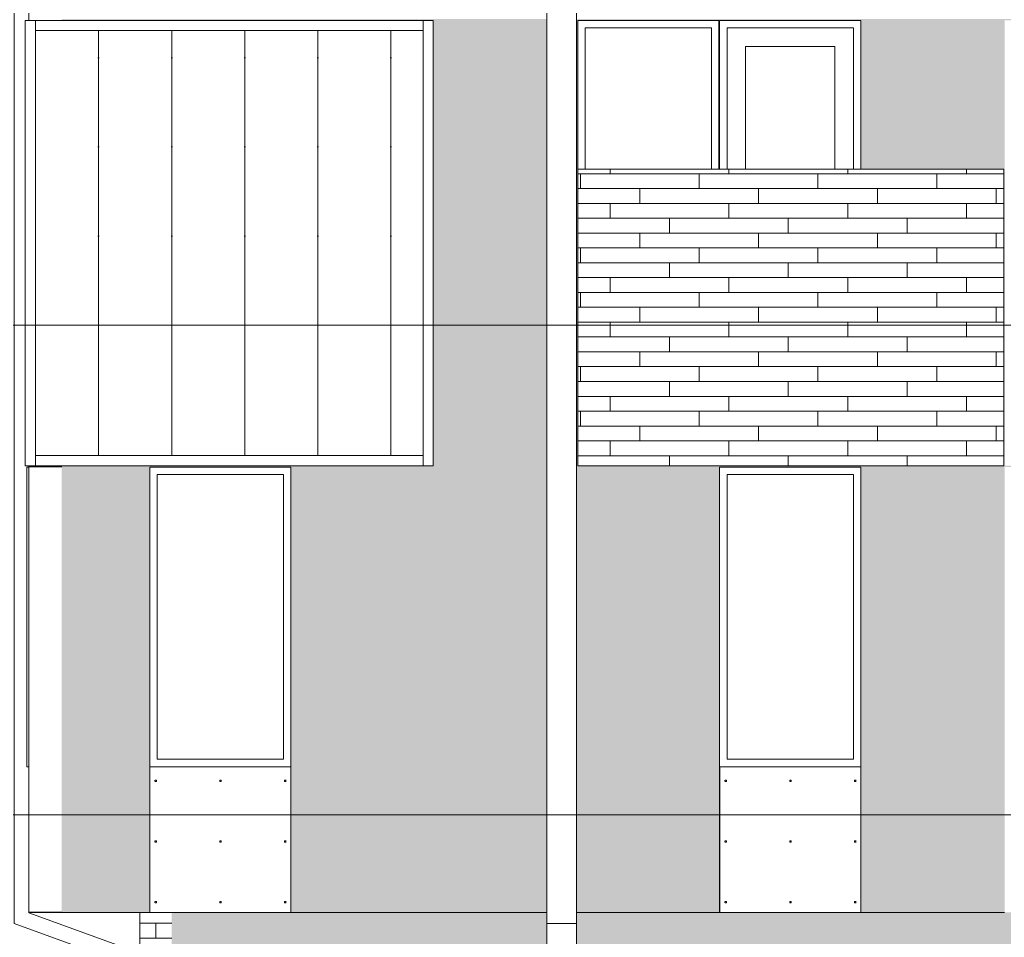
# Model space of a CAD drawing. Header units: inches. Extents: x -4169 to 1533, y -251 to 585.
# Drawn here: x -3863.2 to -3597.8, y 99 to 346.3 of the extents above; entities that cross this region are included whole.
import ezdxf

# ---------------------------------------------------------------- set-up
doc = ezdxf.new("R2010")
doc.units = ezdxf.units.IN
doc.header["$MEASUREMENT"] = 0
doc.linetypes.add('Grid Line 1_2_', pattern=[0.875, 0.5, -0.125, 0.125, -0.125])
for name, color, linetype, lineweight in [('0-1', 7, 'Continuous', 5), ('A-FLOR-LEVL-1', 51, 'Grid Line 1_2_', 9), ('A-GENM', 5, 'Continuous', 9), ('A-GLAZ-CWMG', 51, 'Continuous', 9), ('A-WALL', 113, 'Continuous', 13), ('A-WALL-PATT-1', 111, 'Continuous', 9)]:
    doc.layers.add(name, color=color, linetype=linetype, lineweight=lineweight)
pattern_1 = [(0, (-3865.17, 108.3), (-38.4, 120.375), [0.392, -38.007]), (0, (-3865.17, 108.7), (-38.4, 120.375), [0.392, -38.007]), (0, (-3865.17, 124.66), (-38.4, 120.375), [0.392, -38.007]), (0, (-3865.17, 125.05), (-38.4, 120.375), [0.392, -38.007]), (0, (-3865.17, 141.02), (-38.4, 120.375), [0.392, -38.007]), (0, (-3865.17, 141.41), (-38.4, 120.375), [0.392, -38.007]), (0, (-3865.17, 157.38), (-38.4, 120.375), [0.392, -38.007]), (0, (-3865.17, 157.77), (-38.4, 120.375), [0.392, -38.007]), (0, (-3865.17, 173.73), (-38.4, 120.375), [0.392, -38.007]), (0, (-3865.17, 174.12), (-38.4, 120.375), [0.392, -38.007]), (0, (-3865.17, 190.09), (-38.4, 120.375), [0.392, -38.007]), (0, (-3865.17, 190.48), (-38.4, 120.375), [0.392, -38.007]), (0, (-3865.17, 206.45), (-38.4, 120.375), [0.392, -38.007]), (0, (-3865.17, 206.84), (-38.4, 120.375), [0.392, -38.007]), (0, (-3865.17, 222.8), (-38.4, 120.375), [0.392, -38.007]), (0, (-3865.17, 223.2), (-38.4, 120.375), [0.392, -38.007]), (0, (-3847.72, 108.3), (-38.4, 120.375), [0.392, -38.007]), (0, (-3847.72, 108.7), (-38.4, 120.375), [0.392, -38.007]), (0, (-3847.72, 124.66), (-38.4, 120.375), [0.392, -38.007]), (0, (-3847.72, 125.05), (-38.4, 120.375), [0.392, -38.007]), (0, (-3847.72, 141.02), (-38.4, 120.375), [0.392, -38.007]), (0, (-3847.72, 141.41), (-38.4, 120.375), [0.392, -38.007]), (0, (-3847.72, 157.38), (-38.4, 120.375), [0.392, -38.007]), (0, (-3847.72, 157.77), (-38.4, 120.375), [0.392, -38.007]), (0, (-3847.72, 173.73), (-38.4, 120.375), [0.392, -38.007]), (0, (-3847.72, 174.12), (-38.4, 120.375), [0.392, -38.007]), (0, (-3847.72, 190.09), (-38.4, 120.375), [0.392, -38.007]), (0, (-3847.72, 190.48), (-38.4, 120.375), [0.392, -38.007]), (0, (-3847.72, 206.45), (-38.4, 120.375), [0.392, -38.007]), (0, (-3847.72, 206.84), (-38.4, 120.375), [0.392, -38.007]), (0, (-3847.72, 222.8), (-38.4, 120.375), [0.392, -38.007]), (0, (-3847.72, 223.2), (-38.4, 120.375), [0.392, -38.007]), (0, (-3830.27, 108.3), (-38.4, 120.375), [0.392, -38.007]), (0, (-3830.27, 108.7), (-38.4, 120.375), [0.392, -38.007]), (0, (-3830.27, 124.66), (-38.4, 120.375), [0.392, -38.007]), (0, (-3830.27, 125.05), (-38.4, 120.375), [0.392, -38.007]), (0, (-3830.27, 141.02), (-38.4, 120.375), [0.392, -38.007]), (0, (-3830.27, 141.41), (-38.4, 120.375), [0.392, -38.007]), (0, (-3830.27, 157.38), (-38.4, 120.375), [0.392, -38.007]), (0, (-3830.27, 157.77), (-38.4, 120.375), [0.392, -38.007]), (0, (-3830.27, 173.73), (-38.4, 120.375), [0.392, -38.007]), (0, (-3830.27, 174.12), (-38.4, 120.375), [0.392, -38.007]), (0, (-3830.27, 190.09), (-38.4, 120.375), [0.392, -38.007]), (0, (-3830.27, 190.48), (-38.4, 120.375), [0.392, -38.007]), (0, (-3830.27, 206.45), (-38.4, 120.375), [0.392, -38.007]), (0, (-3830.27, 206.84), (-38.4, 120.375), [0.392, -38.007]), (0, (-3830.27, 222.8), (-38.4, 120.375), [0.392, -38.007]), (0, (-3830.27, 223.2), (-38.4, 120.375), [0.392, -38.007]), (90, (-3866.91, 105.75), (-38.4, 2e-15), [120, -0.375]), (90, (-3866.536, 105.75), (-38.4, 2e-15), [120, -0.375]), (90, (-3865.17, 108.304), (-38.4, 2e-15), [0.392, -119.982]), (90, (-3865.17, 124.66), (-38.4, 2e-15), [0.392, -119.982]), (90, (-3865.17, 141.018), (-38.4, 2e-15), [0.392, -119.982]), (90, (-3865.17, 157.375), (-38.4, 2e-15), [0.392, -119.982]), (90, (-3865.17, 173.732), (-38.4, 2e-15), [0.392, -119.982]), (90, (-3865.17, 190.09), (-38.4, 2e-15), [0.393, -119.983]), (90, (-3865.17, 206.447), (-38.4, 2e-15), [0.392, -119.982]), (90, (-3865.17, 222.804), (-38.4, 2e-15), [0.392, -119.982]), (90, (-3864.777, 108.304), (-38.4, 2e-15), [0.392, -119.982]), (90, (-3864.777, 124.66), (-38.4, 2e-15), [0.392, -119.982]), (90, (-3864.777, 141.018), (-38.4, 2e-15), [0.392, -119.982]), (90, (-3864.777, 157.375), (-38.4, 2e-15), [0.392, -119.982]), (90, (-3864.777, 173.732), (-38.4, 2e-15), [0.392, -119.982]), (90, (-3864.777, 190.09), (-38.4, 2e-15), [0.393, -119.983]), (90, (-3864.777, 206.447), (-38.4, 2e-15), [0.392, -119.982]), (90, (-3864.777, 222.804), (-38.4, 2e-15), [0.392, -119.982]), (90, (-3847.72, 108.304), (-38.4, 2e-15), [0.392, -119.982]), (90, (-3847.72, 124.66), (-38.4, 2e-15), [0.392, -119.982]), (90, (-3847.72, 141.018), (-38.4, 2e-15), [0.392, -119.982]), (90, (-3847.72, 157.375), (-38.4, 2e-15), [0.392, -119.982]), (90, (-3847.72, 173.732), (-38.4, 2e-15), [0.392, -119.982]), (90, (-3847.72, 190.09), (-38.4, 2e-15), [0.393, -119.983]), (90, (-3847.72, 206.447), (-38.4, 2e-15), [0.392, -119.982]), (90, (-3847.72, 222.804), (-38.4, 2e-15), [0.392, -119.982]), (90, (-3847.327, 108.304), (-38.4, 2e-15), [0.392, -119.982]), (90, (-3847.327, 124.66), (-38.4, 2e-15), [0.392, -119.982]), (90, (-3847.327, 141.018), (-38.4, 2e-15), [0.392, -119.982]), (90, (-3847.327, 157.375), (-38.4, 2e-15), [0.392, -119.982]), (90, (-3847.327, 173.732), (-38.4, 2e-15), [0.392, -119.982]), (90, (-3847.327, 190.09), (-38.4, 2e-15), [0.393, -119.983]), (90, (-3847.327, 206.447), (-38.4, 2e-15), [0.392, -119.982]), (90, (-3847.327, 222.804), (-38.4, 2e-15), [0.392, -119.982]), (90, (-3830.27, 108.304), (-38.4, 2e-15), [0.392, -119.982]), (90, (-3830.27, 124.66), (-38.4, 2e-15), [0.392, -119.982]), (90, (-3830.27, 141.018), (-38.4, 2e-15), [0.392, -119.982]), (90, (-3830.27, 157.375), (-38.4, 2e-15), [0.392, -119.982]), (90, (-3830.27, 173.732), (-38.4, 2e-15), [0.392, -119.982]), (90, (-3830.27, 190.09), (-38.4, 2e-15), [0.393, -119.983]), (90, (-3830.27, 206.447), (-38.4, 2e-15), [0.392, -119.982]), (90, (-3830.27, 222.804), (-38.4, 2e-15), [0.392, -119.982]), (90, (-3829.877, 108.304), (-38.4, 2e-15), [0.392, -119.982]), (90, (-3829.877, 124.66), (-38.4, 2e-15), [0.392, -119.982]), (90, (-3829.877, 141.018), (-38.4, 2e-15), [0.392, -119.982]), (90, (-3829.877, 157.375), (-38.4, 2e-15), [0.392, -119.982]), (90, (-3829.877, 173.732), (-38.4, 2e-15), [0.392, -119.982]), (90, (-3829.877, 190.09), (-38.4, 2e-15), [0.393, -119.983]), (90, (-3829.877, 206.447), (-38.4, 2e-15), [0.392, -119.982]), (90, (-3829.877, 222.804), (-38.4, 2e-15), [0.392, -119.982]), (180, (-3828.51, 105.38), (-38.4, 120.375), [38.025, -0.375]), (180, (-3828.51, 105.75), (-38.4, 120.375), [38.025, -0.375])]
pattern_2 = [(0, (-3826.511, -29.2), (0, 4), []), (90, (-3826.511, -29.2), (-8, 8), [4, -28]), (90, (-3810.511, -25.2), (-8, 8), [4, -28])]
pattern_3 = [(0, (-3600.049, 264.8), (0, 4), []), (90, (-3600.049, 264.8), (-8, 8), [4, -28]), (90, (-3584.049, 268.8), (-8, 8), [4, -28])]

# ---------------------------------------------------------------- blocks, each defined once
blk = doc.blocks.new('CTR - 2nd Phase_rvt-1-BUILDING ELEVATION - WEST')
at = {"layer": 'A-FLOR-LEVL-1'}
for p, q in [((-4168.71, 264), (-1856.66, 264)), ((-4168.71, 132), (-1856.66, 132))]:
    blk.add_line(p, q, dxfattribs=at)
blk = doc.blocks.new('CTR - 1st Phase - Common Walls_rvt-1-BUILDING ELEVATION - WEST')
at = {"layer": 'A-FLOR-LEVL-1'}
for p, q in [((-4168.71, 264), (-1856.66, 264)), ((-4168.71, 132), (-1856.66, 132))]:
    blk.add_line(p, q, dxfattribs=at)
blk = doc.blocks.new('_THE_ WINDOW _ DOOR - Window - 2nd _ 3rd Floors-1942375-BUILDING ELEVATION - WEST')
at = {"layer": 'A-GENM'}
for p, q in [((-3861.22, 145), (-3861.22, 225.75)), ((-3860.72, 225.75), (-3861.22, 225.75)), ((-3861.22, 145), (-3860.72, 145))]:
    blk.add_line(p, q, dxfattribs=at)
blk = doc.blocks.new('_THE_ WINDOW _ DOOR - Window - 2nd _ 3rd Floors-V3-BUILDING ELEVATION - WEST')
at = {"layer": 'A-GENM'}
for p, q in [((-3712.75, 346.12), (-3712.75, 306)), ((-3674.72, 346.12), (-3712.75, 346.12)), ((-3674.72, 306), (-3674.72, 346.12)), ((-3710.75, 344.12), (-3676.72, 344.12)), ((-3710.75, 306), (-3710.75, 344.12)), ((-3676.72, 344.12), (-3676.72, 306))]:
    blk.add_line(p, q, dxfattribs=at)
blk = doc.blocks.new('_THE_ WINDOW _ DOOR - Window - 2nd _ 3rd Floors-1942383-BUILDING ELEVATION - WEST')
at = {"layer": 'A-GENM'}
h = blk.add_hatch(dxfattribs=at)
h.set_pattern_fill('FP_15', color=256, style=0, pattern_type=2)
h.set_pattern_definition([(180, (-2409.08, 283.55), (38.4, 120.38), [0.392, -38.007]), (180, (-2409.08, 283.95), (38.4, 120.38), [0.392, -38.007]), (180, (-2409.08, 299.91), (38.4, 120.38), [0.392, -38.007]), (180, (-2409.08, 300.3), (38.4, 120.38), [0.392, -38.007]), (180, (-2409.08, 316.27), (38.4, 120.38), [0.392, -38.007]), (180, (-2409.08, 316.66), (38.4, 120.38), [0.392, -38.007]), (180, (-2409.08, 332.62), (38.4, 120.38), [0.392, -38.007]), (180, (-2409.08, 333.02), (38.4, 120.38), [0.392, -38.007]), (180, (-2409.08, 348.98), (38.4, 120.38), [0.392, -38.007]), (180, (-2409.08, 349.38), (38.4, 120.38), [0.392, -38.007]), (180, (-2409.08, 365.34), (38.4, 120.38), [0.392, -38.007]), (180, (-2409.08, 365.73), (38.4, 120.375), [0.392, -38.007]), (180, (-2409.08, 381.7), (38.4, 120.375), [0.392, -38.007]), (180, (-2409.08, 382.09), (38.4, 120.375), [0.392, -38.007]), (180, (-2409.08, 398.05), (38.4, 120.375), [0.392, -38.007]), (180, (-2409.08, 398.45), (38.4, 120.375), [0.392, -38.007]), (180, (-2426.53, 283.55), (38.4, 120.38), [0.392, -38.007]), (180, (-2426.53, 283.95), (38.4, 120.38), [0.392, -38.007]), (180, (-2426.53, 299.91), (38.4, 120.38), [0.392, -38.007]), (180, (-2426.53, 300.3), (38.4, 120.38), [0.392, -38.007]), (180, (-2426.53, 316.27), (38.4, 120.38), [0.392, -38.007]), (180, (-2426.53, 316.66), (38.4, 120.38), [0.392, -38.007]), (180, (-2426.53, 332.62), (38.4, 120.38), [0.392, -38.007]), (180, (-2426.53, 333.02), (38.4, 120.38), [0.392, -38.007]), (180, (-2426.53, 348.98), (38.4, 120.38), [0.392, -38.007]), (180, (-2426.53, 349.38), (38.4, 120.38), [0.392, -38.007]), (180, (-2426.53, 365.34), (38.4, 120.375), [0.392, -38.007]), (180, (-2426.53, 365.73), (38.4, 120.375), [0.392, -38.007]), (180, (-2426.53, 381.7), (38.4, 120.375), [0.392, -38.007]), (180, (-2426.53, 382.09), (38.4, 120.375), [0.392, -38.007]), (180, (-2426.53, 398.05), (38.4, 120.375), [0.392, -38.007]), (180, (-2426.53, 398.45), (38.4, 120.375), [0.392, -38.007]), (180, (-2443.98, 283.55), (38.4, 120.38), [0.392, -38.007]), (180, (-2443.98, 283.95), (38.4, 120.38), [0.392, -38.007]), (180, (-2443.98, 299.91), (38.4, 120.38), [0.392, -38.007]), (180, (-2443.98, 300.3), (38.4, 120.38), [0.392, -38.007]), (180, (-2443.98, 316.27), (38.4, 120.38), [0.392, -38.007]), (180, (-2443.98, 316.66), (38.4, 120.38), [0.392, -38.007]), (180, (-2443.98, 332.62), (38.4, 120.38), [0.392, -38.007]), (180, (-2443.98, 333.02), (38.4, 120.38), [0.392, -38.007]), (180, (-2443.98, 348.98), (38.4, 120.38), [0.392, -38.007]), (180, (-2443.98, 349.38), (38.4, 120.38), [0.392, -38.007]), (180, (-2443.98, 365.34), (38.4, 120.375), [0.392, -38.007]), (180, (-2443.98, 365.73), (38.4, 120.375), [0.392, -38.007]), (180, (-2443.98, 381.7), (38.4, 120.375), [0.392, -38.007]), (180, (-2443.98, 382.09), (38.4, 120.375), [0.392, -38.007]), (180, (-2443.98, 398.05), (38.4, 120.375), [0.392, -38.007]), (180, (-2443.98, 398.45), (38.4, 120.375), [0.392, -38.007]), (90, (-2407.336, 281), (38.4, -2e-15), [120, -0.375]), (90, (-2407.71, 281), (38.4, -2e-15), [120, -0.375]), (90, (-2409.077, 283.554), (38.4, -2e-15), [0.392, -119.982]), (90, (-2409.077, 299.91), (38.4, -2e-15), [0.392, -119.982]), (90, (-2409.077, 316.268), (38.4, -2e-15), [0.392, -119.982]), (90, (-2409.077, 332.625), (38.4, -2e-15), [0.392, -119.982]), (90, (-2409.077, 348.982), (38.4, -2e-15), [0.392, -119.982]), (90, (-2409.077, 365.34), (38.4, -2e-15), [0.392, -119.982]), (90, (-2409.077, 381.697), (38.4, -2e-15), [0.393, -119.983]), (90, (-2409.077, 398.054), (38.4, -2e-15), [0.392, -119.982]), (90, (-2409.47, 283.554), (38.4, -2e-15), [0.392, -119.982]), (90, (-2409.47, 299.91), (38.4, -2e-15), [0.392, -119.982]), (90, (-2409.47, 316.268), (38.4, -2e-15), [0.392, -119.982]), (90, (-2409.47, 332.625), (38.4, -2e-15), [0.392, -119.982]), (90, (-2409.47, 348.982), (38.4, -2e-15), [0.392, -119.982]), (90, (-2409.47, 365.34), (38.4, -2e-15), [0.392, -119.982]), (90, (-2409.47, 381.697), (38.4, -2e-15), [0.393, -119.983]), (90, (-2409.47, 398.054), (38.4, -2e-15), [0.392, -119.982]), (90, (-2426.527, 283.554), (38.4, -2e-15), [0.392, -119.982]), (90, (-2426.527, 299.91), (38.4, -2e-15), [0.392, -119.982]), (90, (-2426.527, 316.268), (38.4, -2e-15), [0.392, -119.982]), (90, (-2426.527, 332.625), (38.4, -2e-15), [0.392, -119.982]), (90, (-2426.527, 348.982), (38.4, -2e-15), [0.392, -119.982]), (90, (-2426.527, 365.34), (38.4, -2e-15), [0.392, -119.982]), (90, (-2426.527, 381.697), (38.4, -2e-15), [0.393, -119.983]), (90, (-2426.527, 398.054), (38.4, -2e-15), [0.392, -119.982]), (90, (-2426.92, 283.554), (38.4, -2e-15), [0.392, -119.982]), (90, (-2426.92, 299.91), (38.4, -2e-15), [0.392, -119.982]), (90, (-2426.92, 316.268), (38.4, -2e-15), [0.392, -119.982]), (90, (-2426.92, 332.625), (38.4, -2e-15), [0.392, -119.982]), (90, (-2426.92, 348.982), (38.4, -2e-15), [0.392, -119.982]), (90, (-2426.92, 365.34), (38.4, -2e-15), [0.392, -119.982]), (90, (-2426.92, 381.697), (38.4, -2e-15), [0.393, -119.983]), (90, (-2426.92, 398.054), (38.4, -2e-15), [0.392, -119.982]), (90, (-2443.977, 283.554), (38.4, -2e-15), [0.392, -119.982]), (90, (-2443.977, 299.91), (38.4, -2e-15), [0.392, -119.982]), (90, (-2443.977, 316.268), (38.4, -2e-15), [0.392, -119.982]), (90, (-2443.977, 332.625), (38.4, -2e-15), [0.392, -119.982]), (90, (-2443.977, 348.982), (38.4, -2e-15), [0.392, -119.982]), (90, (-2443.977, 365.34), (38.4, -2e-15), [0.392, -119.982]), (90, (-2443.977, 381.697), (38.4, -2e-15), [0.393, -119.983]), (90, (-2443.977, 398.054), (38.4, -2e-15), [0.392, -119.982]), (90, (-2444.37, 283.554), (38.4, -2e-15), [0.392, -119.982]), (90, (-2444.37, 299.91), (38.4, -2e-15), [0.392, -119.982]), (90, (-2444.37, 316.268), (38.4, -2e-15), [0.392, -119.982]), (90, (-2444.37, 332.625), (38.4, -2e-15), [0.392, -119.982]), (90, (-2444.37, 348.982), (38.4, -2e-15), [0.392, -119.982]), (90, (-2444.37, 365.34), (38.4, -2e-15), [0.392, -119.982]), (90, (-2444.37, 381.697), (38.4, -2e-15), [0.393, -119.983]), (90, (-2444.37, 398.054), (38.4, -2e-15), [0.392, -119.982]), (0, (-2445.74, 280.62), (38.4, 120.38), [38.025, -0.375]), (0, (-2445.74, 281), (38.4, 120.38), [38.025, -0.375])])
h.paths.add_polyline_path([(-2405.34, 226.12), (-2369.31, 226.12), (-2369.31, 265.37), (-2407.34, 265.37), (-2407.34, 226.12)], flags=0)
for p, q in [((-2407.34, 346.12), (-2407.34, 265.37)), ((-2369.31, 346.12), (-2407.34, 346.12)), ((-2369.31, 265.37), (-2369.31, 346.12)), ((-2405.34, 344.12), (-2371.31, 344.12)), ((-2405.34, 267.37), (-2405.34, 344.12)), ((-2371.31, 344.12), (-2371.31, 267.37)), ((-2407.34, 265.37), (-2407.34, 226.12)), ((-2407.34, 265.37), (-2369.31, 265.37)), ((-2371.31, 267.37), (-2405.34, 267.37)), ((-2369.31, 226.12), (-2369.31, 265.37)), ((-2407.34, 226.12), (-2369.31, 226.12))]:
    blk.add_line(p, q, dxfattribs=at)
blk = doc.blocks.new('Rectangular Mullion - Profile_Polycarbonate_Upper and left-1991598-BUILDING ELEVATION - WEST')
at = {"layer": 'A-GLAZ-CWMG'}
for p, q in [((-3858.91, 343.38), (-3858.91, 346.12)), ((-3754.46, 346.12), (-3858.91, 346.12)), ((-3754.46, 346.12), (-3754.46, 343.38)), ((-3858.91, 343.38), (-3754.46, 343.38))]:
    blk.add_line(p, q, dxfattribs=at)
blk = doc.blocks.new('Rectangular Mullion - Profile_Polycarbonate_Lower-1991599-BUILDING ELEVATION - WEST')
at = {"layer": 'A-GLAZ-CWMG'}
for p, q in [((-3858.91, 226.12), (-3858.91, 228.87)), ((-3754.46, 228.87), (-3858.91, 228.87)), ((-3754.46, 228.87), (-3754.46, 226.12)), ((-3858.91, 226.12), (-3754.46, 226.12))]:
    blk.add_line(p, q, dxfattribs=at)
blk = doc.blocks.new('Rectangular Mullion - Profile_Polycarbonate_Upper and left-1739822-BUILDING ELEVATION - WEST')
at = {"layer": 'A-GLAZ-CWMG'}
for p, q in [((-2069.86, 346.12), (-2067.11, 346.12)), ((-2069.86, 346.12), (-2069.86, 226.12)), ((-2067.11, 226.12), (-2067.11, 346.12)), ((-2067.11, 226.12), (-2069.86, 226.12))]:
    blk.add_line(p, q, dxfattribs=at)
blk = doc.blocks.new('Rectangular Mullion - Profile_Polycarbonate_right-1739823-BUILDING ELEVATION - WEST')
at = {"layer": 'A-GLAZ-CWMG'}
for p, q in [((-2177.12, 346.12), (-2174.37, 346.12)), ((-2177.12, 346.12), (-2177.12, 226.12)), ((-2174.37, 226.12), (-2174.37, 346.12)), ((-2174.37, 226.12), (-2177.12, 226.12))]:
    blk.add_line(p, q, dxfattribs=at)
blk = doc.blocks.new('_THE_ WINDOW _ DOOR - Door - 3rd floors-1942386-BUILDING ELEVATION - WEST')
at = {"layer": 'A-GENM'}
for p, q in [((-3021.74, 346.12), (-3021.74, 306)), ((-2983.71, 346.12), (-3021.74, 346.12)), ((-2983.71, 306), (-2983.71, 346.12)), ((-3019.74, 344.12), (-2985.71, 344.12)), ((-3019.74, 306), (-3019.74, 344.12)), ((-2985.71, 344.12), (-2985.71, 306)), ((-3014.74, 339.12), (-2990.71, 339.12)), ((-3014.74, 306), (-3014.74, 339.12)), ((-2990.71, 339.12), (-2990.71, 306))]:
    blk.add_line(p, q, dxfattribs=at)
blk = doc.blocks.new('077123 - Manufactured Gutters and Downspouts - 077123 - Manufactured Gutters and Downspouts-1955134-BUILDING ELEVATION - WEST')
at = {"layer": 'A-GENM'}
for p, q in [((-3761.81, 413.51), (-3740.3, 413.51)), ((-3761.81, 395.11), (-3761.81, 413.51)), ((-3740.3, 395.11), (-3740.3, 413.51)), ((-3758.46, 384.1), (-3761.81, 395.11)), ((-3740.3, 395.11), (-3761.81, 395.11)), ((-3743.65, 384.1), (-3740.3, 395.11)), ((-3743.65, 384.1), (-3758.46, 384.1)), ((-3755.05, 384.1), (-3755.05, 365.5)), ((-3747.05, 371.1), (-3747.05, 384.1)), ((-3713.12, 358.75), (-3747.05, 371.1)), ((-3755.05, 365.5), (-3721.12, 353.15)), ((-3713.12, 353.15), (-3713.12, 358.75)), ((-3721.12, 102.78), (-3721.12, 353.15)), ((-3713.12, 353.15), (-3721.12, 353.15)), ((-3721.12, 353.15), (-3713.12, 353.15)), ((-3713.12, 353.15), (-3713.12, 102.78)), ((-3721.12, 91.91), (-3721.12, 102.78)), ((-3713.12, 102.78), (-3721.12, 102.78)), ((-3713.12, 102.78), (-3713.12, 91.91)), ((-3721.12, 0.25), (-3721.12, 91.91)), ((-3713.12, 91.91), (-3721.12, 91.91)), ((-3713.12, 91.91), (-3713.12, 0.25))]:
    blk.add_line(p, q, dxfattribs=at)
blk = doc.blocks.new('077123 - Manufactured Gutters and Downspouts - 077123 - Manufactured Gutters and Downspouts-V12-BUILDING ELEVATION - WEST')
at = {"layer": 'A-GENM'}
for p, q in [((-3871.39, 413.51), (-3860.72, 413.51)), ((-3871.39, 395.11), (-3871.39, 413.51)), ((-3868.04, 384.1), (-3871.39, 395.11)), ((-3860.72, 395.11), (-3871.39, 395.11)), ((-3860.72, 384.1), (-3868.04, 384.1)), ((-3864.7, 371.1), (-3864.7, 384.1)), ((-3864.7, 358.75), (-3864.7, 371.1)), ((-3860.72, 371.1), (-3864.7, 371.1)), ((-3864.7, 353.15), (-3864.7, 358.75)), ((-3860.72, 358.75), (-3864.7, 358.75)), ((-3860.72, 353.15), (-3864.7, 353.15)), ((-3864.7, 353.15), (-3864.7, 102.78)), ((-3864.7, 353.15), (-3860.72, 353.15)), ((-3860.7, 105.58), (-3860.7, 105.75)), ((-3830.82, 94.71), (-3860.7, 105.58)), ((-3864.7, 102.78), (-3834.82, 91.91)), ((-3834.82, 91.91), (-3834.82, 36))]:
    blk.add_line(p, q, dxfattribs=at)

msp = doc.modelspace()

# ---------------------------------------------------------------- hatches: boundary and pattern name
at = {"layer": 'A-WALL-PATT-1'}
h = msp.add_hatch(dxfattribs=at)
h.set_pattern_fill('FP_1', color=256, style=0, pattern_type=2)
h.set_pattern_definition(pattern_1)
h.paths.add_polyline_path([(-3851.85, 105.75), (-3828.14, 105.75), (-3828.14, 225.75), (-3790.11, 225.75), (-3790.11, 105.75), (-3721.12, 105.75), (-3721.12, 346.5), (-3851.85, 346.5), (-3851.85, 346.12), (-3751.71, 346.12), (-3751.71, 226.12), (-3851.85, 226.12), (-3851.85, 106.47)], flags=0)
h.paths.add_polyline_path([(-3021.74, 105.75), (-3021.74, 225.75), (-2983.71, 225.75), (-2983.71, 105.75), (-2906.54, 105.75), (-2906.54, 225.75), (-2868.51, 225.75), (-2868.51, 105.75), (-2868.14, 105.75), (-2868.14, 225.75), (-2830.11, 225.75), (-2830.11, 105.75), (-2799.71, 105.75), (-2799.71, 346.5), (-3098.91, 346.5), (-3098.91, 105.75), (-3060.14, 105.75), (-3060.14, 225.75), (-3022.11, 225.75), (-3022.11, 105.75)], flags=0)
h.paths.add_polyline_path([(-3136.94, 105.75), (-3136.94, 225.75), (-3106.91, 225.75), (-3106.91, 226.12), (-3136.94, 226.12), (-3136.94, 346.12), (-3106.91, 346.16), (-3106.91, 346.5), (-3406.11, 346.5), (-3406.11, 105.75), (-3405.74, 105.75), (-3405.74, 225.75), (-3367.71, 225.75), (-3367.71, 105.75), (-3290.54, 105.75), (-3290.54, 225.75), (-3252.51, 225.75), (-3252.51, 174), (-3252.14, 174), (-3252.14, 225.75), (-3214.11, 225.75), (-3214.11, 174), (-3175.52, 174), (-3175.52, 105.75), (-3175.34, 105.75), (-3175.34, 225.75), (-3137.31, 225.75), (-3137.31, 105.75)], flags=0)
h.paths.add_polyline_path([(-2791.71, 105.75), (-2752.94, 105.75), (-2752.94, 225.75), (-2714.91, 225.75), (-2714.91, 105.75), (-2714.54, 105.75), (-2714.54, 225.75), (-2676.51, 225.75), (-2676.51, 105.75), (-2637.92, 105.75), (-2637.92, 226.12), (-2522.72, 226.12), (-2522.72, 105.75), (-2492.14, 105.75), (-2492.14, 346.5), (-2791.71, 346.5), (-2791.71, 106.47)], flags=0)
h.paths.add_polyline_path([(-3636.51, 105.75), (-3597.74, 105.75), (-3597.74, 225.75), (-3559.71, 225.75), (-3559.71, 105.75), (-3414.11, 105.79), (-3414.11, 346.5), (-3713.12, 346.5), (-3713.12, 105.75), (-3674.54, 105.75), (-3674.54, 225.75), (-3636.51, 225.75), (-3636.51, 106.47)], flags=0)
h.paths.add_polyline_path([(-2368.75, 105.75), (-2368.75, 174), (-2330.54, 174), (-2330.54, 225.75), (-2292.51, 225.75), (-2292.51, 174), (-2292.14, 174), (-2292.14, 225.75), (-2254.11, 225.75), (-2254.11, 174), (-2253.92, 174), (-2253.92, 105.75), (-2253.74, 105.75), (-2253.74, 346.5), (-2484.14, 346.5), (-2484.14, 346.12), (-2446.11, 346.12), (-2446.11, 226.12), (-2484.14, 226.12), (-2484.14, 225.75), (-2446.11, 225.75), (-2446.11, 105.75), (-2445.36, 105.75), (-2445.36, 225.75), (-2407.34, 225.75), (-2407.34, 105.75)], flags=0)
h.paths.add_polyline_path([(-2085.81, 105.75), (-2067.92, 105.75), (-2067.92, 226.12), (-2177.12, 226.12), (-2177.12, 346.12), (-2067.92, 346.12), (-2067.92, 346.5), (-2245.74, 346.5), (-2245.74, 105.75), (-2176.94, 105.75), (-2176.94, 225.75), (-2138.91, 225.75), (-2138.91, 105.75), (-2138.54, 105.75), (-2138.54, 225.75), (-2100.51, 225.75), (-2100.51, 105.75)], flags=0)
h.paths.add_polyline_path([(-3520.94, 106.12), (-3520.94, 346.12), (-3482.91, 346.12), (-3482.91, 106.12)], flags=0)
h.paths.add_polyline_path([(-3175.34, 226.12), (-3175.34, 346.12), (-3137.31, 346.12), (-3137.31, 226.12), (-3145.11, 226.12)], flags=0)
h.paths.add_polyline_path([(-3444.51, 226.12), (-3482.54, 226.12), (-3482.54, 346.12), (-3444.51, 346.12), (-3444.51, 265.37)], flags=0)
h.paths.add_polyline_path([(-2904.54, 226.12), (-2906.54, 226.12), (-2906.54, 346.12), (-2868.51, 346.12), (-2868.51, 226.12), (-2880.29, 226.12)], flags=0)
h.paths.add_polyline_path([(-3213.74, 226.12), (-3213.74, 346.12), (-3175.71, 346.12), (-3175.71, 226.12), (-3211.32, 226.12)], flags=0)
h.paths.add_polyline_path([(-3367.71, 226.12), (-3405.74, 226.12), (-3405.74, 346.12), (-3367.71, 346.12), (-3367.71, 265.37)], flags=0)
h.paths.add_polyline_path([(-2406.96, 226.12), (-2407.34, 226.12), (-2407.34, 346.12), (-2369.31, 346.12), (-2369.31, 226.12)], flags=0)
h.paths.add_polyline_path([(-3597.74, 226.12), (-3597.74, 346.12), (-3559.71, 346.12), (-3559.71, 226.12), (-3561.71, 226.12)], flags=0)
h.paths.add_polyline_path([(-3214.11, 226.12), (-3252.14, 226.12), (-3252.14, 346.12), (-3214.11, 346.12), (-3214.11, 232.63)], flags=0)
h.paths.add_polyline_path([(-3060.51, 226.12), (-3098.54, 226.12), (-3098.54, 346.12), (-3060.51, 346.12), (-3060.51, 265.37)], flags=0)
h.paths.add_polyline_path([(-2681.67, 226.12), (-2791.15, 226.12), (-2791.15, 306), (-2752.94, 306), (-2752.94, 346.12), (-2714.91, 346.12), (-2714.91, 306), (-2714.54, 306), (-2714.54, 346.12), (-2676.51, 346.12), (-2676.51, 306), (-2676.32, 306), (-2676.32, 226.12), (-2680.57, 226.12)], flags=0)
h.paths.add_polyline_path([(-3708.5, 226.12), (-3712.75, 226.12), (-3712.75, 346.12), (-3674.72, 346.12), (-3674.72, 306), (-3674.54, 306), (-3674.54, 346.12), (-3636.51, 346.12), (-3636.51, 306), (-3597.92, 306), (-3597.92, 226.12), (-3674.76, 226.12)], flags=0)
h.paths.add_polyline_path([(-2830.11, 226.12), (-2868.14, 226.12), (-2868.14, 346.12), (-2830.11, 346.12), (-2830.11, 261.75)], flags=0)
h.paths.add_polyline_path([(-2290.14, 226.12), (-2292.14, 226.12), (-2292.14, 346.12), (-2254.11, 346.12), (-2254.11, 226.12), (-2284.43, 226.12)], flags=0)
h.paths.add_polyline_path([(-2292.51, 226.12), (-2330.54, 226.12), (-2330.54, 346.12), (-2292.51, 346.12), (-2292.51, 232.63)], flags=0)
h.paths.add_polyline_path([(-3059.2, 226.12), (-3059.95, 226.12), (-3059.95, 306), (-3021.74, 306), (-3021.74, 346.12), (-2983.71, 346.12), (-2983.71, 306), (-2945.12, 306), (-2945.12, 226.12), (-3055.7, 226.12)], flags=0)
h = msp.add_hatch(dxfattribs=at)
h.set_pattern_fill('FP_21', color=256, style=0, pattern_type=2)
h.set_pattern_definition([(90, (-3841.914, 264), (-19.685, 1e-15), [24, 0, 0, 0])])
h.paths.add_polyline_path([(-3858.91, 228.87), (-3754.46, 228.87), (-3754.46, 343.38), (-3858.91, 343.38), (-3858.91, 232.63)], flags=0)
h = msp.add_hatch(dxfattribs=at)
h.set_pattern_fill('FP_22', color=256, style=0, pattern_type=2)
h.set_pattern_definition(pattern_3)
h.paths.add_polyline_path([(-3708.5, 226.12), (-3708.5, 306), (-3712.75, 306), (-3712.75, 226.12)], flags=0)
h = msp.add_hatch(dxfattribs=at)
h.set_pattern_fill('FP_22', color=256, style=0, pattern_type=2)
h.set_pattern_definition(pattern_3)
h.paths.add_polyline_path([(-3602.17, 226.12), (-3602.17, 306), (-3708.5, 306), (-3708.5, 226.12), (-3608.56, 226.12)], flags=0)
h = msp.add_hatch(dxfattribs=at)
h.set_pattern_fill('FP_22', color=256, style=0, pattern_type=2)
h.set_pattern_definition(pattern_3)
h.paths.add_polyline_path([(-3597.92, 226.12), (-3597.92, 306), (-3602.17, 306), (-3602.17, 226.12)], flags=0)
h = msp.add_hatch(dxfattribs=at)
h.set_pattern_fill('FP_1', color=256, style=0, pattern_type=2)
h.set_pattern_definition(pattern_1)
h.paths.add_polyline_path([(-3851.85, 105.75), (-3851.85, 226.12), (-3860.72, 226.12), (-3860.72, 105.75), (-3856.83, 105.75)], flags=0)
h = msp.add_hatch(dxfattribs=at)
h.set_pattern_fill('FP_8', color=256, style=0, pattern_type=2)
h.set_pattern_definition(pattern_2)
h.paths.add_polyline_path([(-3827.86, 0.25), (-3822.2, 0.25), (-3822.2, 105.75), (-3830.82, 105.75), (-3830.82, 36), (-3829.32, 36), (-3829.32, 0.25)], flags=0)
h = msp.add_hatch(dxfattribs=at)
h.set_pattern_fill('FP_8', color=256, style=0, pattern_type=2)
h.set_pattern_definition(pattern_2)
h.paths.add_polyline_path([(-2642.24, 0), (-2642.24, 105.75), (-2791.71, 105.75), (-2791.71, 85.37), (-2772.7, 85.37), (-2772.7, 1), (-2695.52, 1), (-2695.52, 0), (-2689.62, 0), (-2689.62, 88), (-2649.62, 88), (-2649.62, 0), (-2648.57, 0)], flags=0)
h.paths.add_polyline_path([(-3556.46, 0.25), (-3414.11, 0.25), (-3414.11, 105.75), (-3713.12, 105.75), (-3713.12, 0.25), (-3575.45, 0.25)], flags=0)
h.paths.add_polyline_path([(-3748.09, 0.25), (-3721.12, 0.25), (-3721.12, 105.75), (-3822.2, 105.75), (-3822.16, 0.25), (-3796.46, 0.25)], flags=0)
h.paths.add_polyline_path([(-3343.73, 0.25), (-3329.12, 0.25), (-3329.12, 1), (-3290.72, 1), (-3290.72, 85.37), (-3252.7, 85.37), (-3252.7, 1), (-3252.32, 1), (-3252.32, 85.37), (-3214.3, 85.37), (-3214.3, 1), (-3139.25, 1), (-3139.25, 36), (-3106.91, 36), (-3106.91, 65.48), (-3128.1, 71.26), (-3106.91, 73.43), (-3106.91, 105.75), (-3406.11, 105.75), (-3406.11, 0.25)], flags=0)
h.paths.add_polyline_path([(-3367.4, 0.5), (-3405.42, 0.5), (-3405.42, 85.37), (-3367.4, 85.37), (-3367.4, 1)], flags=0)
h.paths.add_polyline_path([(-3559.52, 0.5), (-3597.55, 0.5), (-3597.55, 85.37), (-3559.52, 85.37), (-3559.52, 1)], flags=0)
h.paths.add_polyline_path([(-3597.92, 0.5), (-3673.97, 0.5), (-3673.97, 85.37), (-3597.92, 85.37), (-3597.92, 1)], flags=0)
h.paths.add_polyline_path([(-3807.18, 0.5), (-3808.75, 0.5), (-3808.75, 85.37), (-3770.72, 85.37), (-3770.72, 0.5)], flags=0)
h.paths.add_polyline_path([(-2811.1, 1), (-2810.72, 1), (-2810.72, 85.37), (-2799.71, 85.37), (-2799.71, 105.75), (-3098.91, 105.75), (-3098.91, 74.25), (-3086.64, 75.5), (-3059.95, 55.86), (-3059.95, 85.37), (-2983.9, 85.37), (-2983.9, 36), (-2943, 36), (-2943, 1), (-2887.52, 1), (-2887.52, 85.37), (-2849.5, 85.37), (-2849.5, 1), (-2849.12, 1), (-2849.12, 85.37), (-2811.1, 85.37), (-2811.1, 1)], flags=0)
h.paths.add_polyline_path([(-3091.64, 36), (-3059.95, 36), (-3059.95, 52.67), (-3074.89, 56.75), (-3086.02, 74.5), (-3075.15, 56.82), (-3089.4, 60.7), (-3091.64, 49.5), (-3091.64, 43.39)], flags=0)
h.paths.add_polyline_path([(-3093.64, 36), (-3093.64, 49.5), (-3090.85, 61.1), (-3098.91, 63.3), (-3098.91, 36), (-3095.46, 36)], flags=0)
h.paths.add_polyline_path([(-3098.91, 69), (-3088.56, 74.5), (-3098.91, 69.13)], flags=0)

# ---------------------------------------------------------------- linework, layer by layer
at = {"layer": 'A-FLOR-LEVL-1'}
for p, q in [((-4167.96, 264), (-1857.41, 264)), ((-4167.96, 132), (-1857.41, 132))]:
    msp.add_line(p, q, dxfattribs=at)
at = {"layer": 'A-WALL'}
for p, q in [((-3860.72, 346.12), (-3860.72, 416.42)), ((-3597.92, 306), (-3712.75, 306)), ((-3712.75, 226.12), (-3712.75, 306)), ((-3597.92, 306), (-3597.92, 226.12)), ((-3860.72, 105.75), (-3860.72, 226.12)), ((-3712.75, 226.12), (-3597.92, 226.12)), ((-3828.14, 105.75), (-3828.14, 145)), ((-3790.11, 145), (-3790.11, 105.75)), ((-3674.54, 105.75), (-3674.54, 145)), ((-3636.51, 145), (-3636.51, 105.75)), ((-3860.72, 105.75), (-3828.14, 105.75)), ((-3830.82, 36), (-3830.82, 105.75)), ((-3790.11, 105.75), (-3721.12, 105.75)), ((-3713.12, 105.75), (-3674.54, 105.75)), ((-3636.51, 105.75), (-3597.74, 105.75))]:
    msp.add_line(p, q, dxfattribs=at)

# ---------------------------------------------------------------- block references
at = {"layer": '0-1'}
for name in ['CTR - 2nd Phase_rvt-1-BUILDING ELEVATION - WEST', 'CTR - 1st Phase - Common Walls_rvt-1-BUILDING ELEVATION - WEST']:
    msp.add_blockref(name, (0, 0), dxfattribs=at)
at = {"layer": 'A-GENM'}
for name, p in [('077123 - Manufactured Gutters and Downspouts - 077123 - Manufactured Gutters and Downspouts-V12-BUILDING ELEVATION - WEST', (0, 0)), ('077123 - Manufactured Gutters and Downspouts - 077123 - Manufactured Gutters and Downspouts-1955134-BUILDING ELEVATION - WEST', (0, 0)), ('_THE_ WINDOW _ DOOR - Window - 2nd _ 3rd Floors-V3-BUILDING ELEVATION - WEST', (0, 0)), ('_THE_ WINDOW _ DOOR - Door - 3rd floors-1942386-BUILDING ELEVATION - WEST', (-652.8, 0)), ('_THE_ WINDOW _ DOOR - Window - 2nd _ 3rd Floors-1942375-BUILDING ELEVATION - WEST', (0, 0)), ('_THE_ WINDOW _ DOOR - Window - 2nd _ 3rd Floors-1942383-BUILDING ELEVATION - WEST', (-1420.8, -120.37)), ('_THE_ WINDOW _ DOOR - Window - 2nd _ 3rd Floors-1942383-BUILDING ELEVATION - WEST', (-1267.2, -120.37))]:
    msp.add_blockref(name, p, dxfattribs=at)
at = {"layer": 'A-GLAZ-CWMG'}
for name, p in [('Rectangular Mullion - Profile_Polycarbonate_right-1739823-BUILDING ELEVATION - WEST', (-1684.54, 0)), ('Rectangular Mullion - Profile_Polycarbonate_Upper and left-1991598-BUILDING ELEVATION - WEST', (0, 0)), ('Rectangular Mullion - Profile_Polycarbonate_Upper and left-1739822-BUILDING ELEVATION - WEST', (-1684.6, 0)), ('Rectangular Mullion - Profile_Polycarbonate_Lower-1991599-BUILDING ELEVATION - WEST', (0, 0))]:
    msp.add_blockref(name, p, dxfattribs=at)

doc.saveas('drawing.dxf')
